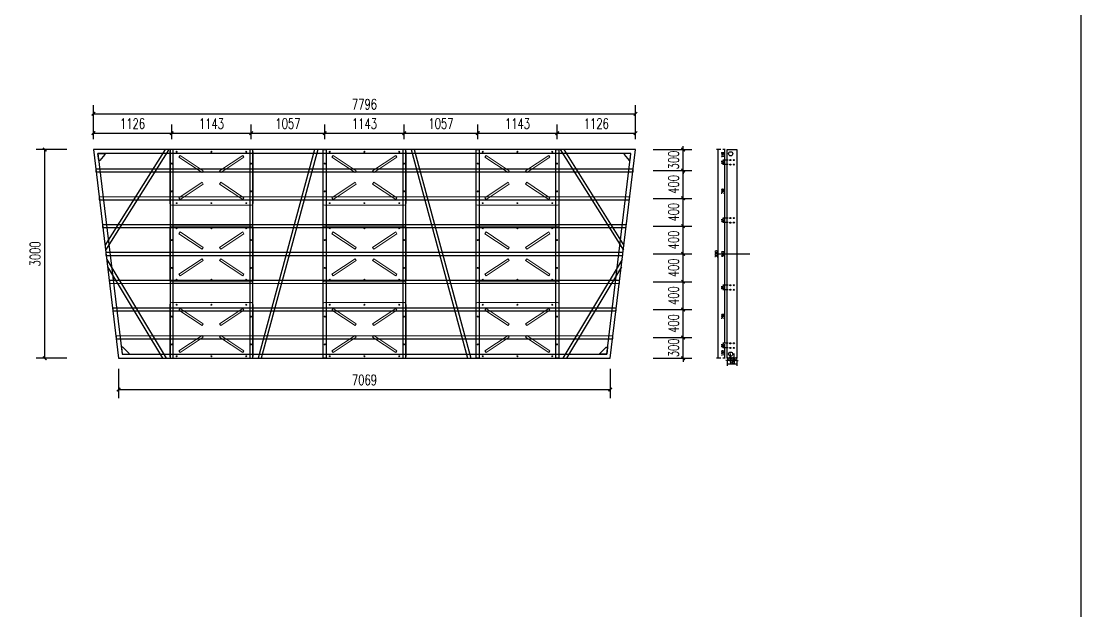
# Model space of a CAD drawing. Extents: x 1254079 to 1500931, y -102737 to 142253.
# Drawn here: x 1356255 to 1371490, y 19573 to 28049 of the extents above; entities that cross this region are included whole.
import ezdxf

# ---------------------------------------------------------------- set-up
doc = ezdxf.new("R2010")
doc.units = 0
doc.header["$LTSCALE"] = 1000
doc.header["$MEASUREMENT"] = 0
for name, color, linetype in [('14#槽钢', 3, 'Continuous'), ('PUB_DIM', 3, 'Continuous'), ('W-float bowl浮筒', 253, 'Continuous'), ('W-FLOAT_BOWL浮筒', 253, 'Continuous'), ('W-STEEL_FRAME钢架', 3, 'Continuous'), ('W-STEEL_KEEL钢龙骨', 5, 'Continuous')]:
    doc.layers.add(name, color=color, linetype=linetype)
doc.styles.add('_TCH_DIM_T3', font='SIMPLEX', dxfattribs={"width": 0.705882, "bigfont": 'GBCBIG'})
doc.styles.add('STANDARD_T3', font='simplex.shx', dxfattribs={"width": 0.7, "bigfont": 'gbcbig.shx'})
doc.dimstyles.new('_TCH_ARCH&&50', dxfattribs={"dimtxt": 148.75, "dimasz": 50, "dimexe": 125, "dimexo": 150, "dimgap": 63.125, "dimtad": 1, "dimdec": 0, "dimzin": 0, "dimdsep": 46, "dimtxsty": '_TCH_DIM_T3', "dimblk": 'ARCHTICK', "dimcen": 0.09, "dimclrt": 7, "dimazin": 2, "dimtfac": 1, "dimtdec": 0, "dimtix": 1, "dimtmove": 2, "dimatfit": 3, "dimfxl": 0, "dimtolj": 1, "dimtzin": 0, "dimarcsym": 0})
doc.dimstyles.new('W&&10', dxfattribs={"dimtxt": 35, "dimasz": 10, "dimexe": 25, "dimexo": 30, "dimgap": 10, "dimtad": 1, "dimdec": 0, "dimzin": 0, "dimdsep": 46, "dimtxsty": 'STANDARD_T3', "dimcen": 0.09, "dimclrd": 1, "dimclre": 1, "dimclrt": 7, "dimazin": 2, "dimtfac": 1, "dimtdec": 0, "dimtix": 1, "dimtmove": 2, "dimatfit": 3, "dimfxl": 0, "dimtolj": 1, "dimtzin": 0, "dimarcsym": 0})

# ---------------------------------------------------------------- blocks, each defined once
blk = doc.blocks.new('*U24')
at = {"layer": '14#槽钢'}
blk.add_lwpolyline([(0, 29946), (0, -29946)], dxfattribs=at)
blk = doc.blocks.new('*U25')
at = {"layer": '14#槽钢', "color": 0, "linetype": 'ByBlock', "lineweight": -2, "transparency": 16777216}
blk.add_blockref('*U24', (87047, 0), dxfattribs=at)
blk = doc.blocks.new('*D289')
at = {"layer": 'Defpoints', "color": 0, "transparency": 16777216}
for p in [(1366370, 23353), (1366451, 23353), (1366406, 23203)]:
    blk.add_point(p, dxfattribs=at)
at = {"layer": 'W-STEEL_FRAME钢架', "color": 1, "lineweight": -2, "transparency": 16777216}
for p, q in [((1366421, 23353), (1366345, 23353)), ((1366370, 23213), (1366370, 23343)), ((1366376, 23203), (1366345, 23203))]:
    blk.add_line(p, q, dxfattribs=at)
at = {"layer": 'W-STEEL_FRAME钢架', "color": 1, "transparency": 16777216}
for points in [[(1366368, 23343), (1366372, 23343), (1366370, 23353)], [(1366368, 23213), (1366372, 23213), (1366370, 23203)]]:
    blk.add_solid(points, dxfattribs=at)
at = {"layer": 'W-STEEL_FRAME钢架', "color": 7, "transparency": 16777216, "insert": (1366343, 23278), "char_height": 35, "attachment_point": 5, "rotation": 90, "style": 'STANDARD_T3'}
blk.add_mtext('\\A1;150', dxfattribs=at)
blk = doc.blocks.new('*D290')
at = {"layer": 'Defpoints', "color": 0, "transparency": 16777216}
for p in [(1366370, 23418), (1366451, 23418), (1366451, 23353)]:
    blk.add_point(p, dxfattribs=at)
at = {"layer": 'W-STEEL_FRAME钢架', "color": 1, "lineweight": -2, "transparency": 16777216}
for p, q in [((1366421, 23418), (1366345, 23418)), ((1366421, 23353), (1366345, 23353)), ((1366370, 23363), (1366370, 23408))]:
    blk.add_line(p, q, dxfattribs=at)
at = {"layer": 'W-STEEL_FRAME钢架', "color": 1, "transparency": 16777216}
for points in [[(1366368, 23408), (1366372, 23408), (1366370, 23418)], [(1366368, 23363), (1366372, 23363), (1366370, 23353)]]:
    blk.add_solid(points, dxfattribs=at)
at = {"layer": 'W-STEEL_FRAME钢架', "color": 7, "transparency": 16777216, "insert": (1366343, 23385), "char_height": 35, "attachment_point": 5, "rotation": 90, "style": 'STANDARD_T3'}
blk.add_mtext('\\A1;65', dxfattribs=at)
blk = doc.blocks.new('*D291')
at = {"layer": 'Defpoints', "color": 0, "transparency": 16777216}
for p in [(1366370, 24187), (1366451, 24187), (1366451, 23418)]:
    blk.add_point(p, dxfattribs=at)
at = {"layer": 'W-STEEL_FRAME钢架', "color": 1, "lineweight": -2, "transparency": 16777216}
for p, q in [((1366421, 24187), (1366345, 24187)), ((1366370, 23428), (1366370, 24177)), ((1366421, 23418), (1366345, 23418))]:
    blk.add_line(p, q, dxfattribs=at)
at = {"layer": 'W-STEEL_FRAME钢架', "color": 1, "transparency": 16777216}
for points in [[(1366368, 24177), (1366372, 24177), (1366370, 24187)], [(1366368, 23428), (1366372, 23428), (1366370, 23418)]]:
    blk.add_solid(points, dxfattribs=at)
at = {"layer": 'W-STEEL_FRAME钢架', "color": 7, "transparency": 16777216, "insert": (1366343, 23803), "char_height": 35, "attachment_point": 5, "rotation": 90, "style": 'STANDARD_T3'}
blk.add_mtext('\\A1;769', dxfattribs=at)
blk = doc.blocks.new('*D292')
at = {"layer": 'Defpoints', "color": 0, "transparency": 16777216}
for p in [(1366370, 24253), (1366451, 24253), (1366451, 24187)]:
    blk.add_point(p, dxfattribs=at)
at = {"layer": 'W-STEEL_FRAME钢架', "color": 1, "lineweight": -2, "transparency": 16777216}
for p, q in [((1366421, 24253), (1366345, 24253)), ((1366370, 24197), (1366370, 24243)), ((1366421, 24187), (1366345, 24187))]:
    blk.add_line(p, q, dxfattribs=at)
at = {"layer": 'W-STEEL_FRAME钢架', "color": 1, "transparency": 16777216}
for points in [[(1366368, 24243), (1366372, 24243), (1366370, 24253)], [(1366368, 24197), (1366372, 24197), (1366370, 24187)]]:
    blk.add_solid(points, dxfattribs=at)
at = {"layer": 'W-STEEL_FRAME钢架', "color": 7, "transparency": 16777216, "insert": (1366343, 24220), "char_height": 35, "attachment_point": 5, "rotation": 90, "style": 'STANDARD_T3'}
blk.add_mtext('\\A1;65', dxfattribs=at)
blk = doc.blocks.new('*D293')
at = {"layer": 'Defpoints', "color": 0, "transparency": 16777216}
for p in [(1366370, 25153), (1366451, 25153), (1366451, 24253)]:
    blk.add_point(p, dxfattribs=at)
at = {"layer": 'W-STEEL_FRAME钢架', "color": 1, "lineweight": -2, "transparency": 16777216}
for p, q in [((1366421, 25153), (1366345, 25153)), ((1366370, 24263), (1366370, 25143)), ((1366421, 24253), (1366345, 24253))]:
    blk.add_line(p, q, dxfattribs=at)
at = {"layer": 'W-STEEL_FRAME钢架', "color": 1, "transparency": 16777216}
for points in [[(1366368, 25143), (1366372, 25143), (1366370, 25153)], [(1366368, 24263), (1366372, 24263), (1366370, 24253)]]:
    blk.add_solid(points, dxfattribs=at)
at = {"layer": 'W-STEEL_FRAME钢架', "color": 7, "transparency": 16777216, "insert": (1366343, 24703), "char_height": 35, "attachment_point": 5, "rotation": 90, "style": 'STANDARD_T3'}
blk.add_mtext('\\A1;900', dxfattribs=at)
blk = doc.blocks.new('*D294')
at = {"layer": 'Defpoints', "color": 0, "transparency": 16777216}
for p in [(1366370, 26053), (1366451, 26053), (1366451, 25987)]:
    blk.add_point(p, dxfattribs=at)
at = {"layer": 'W-STEEL_FRAME钢架', "color": 1, "lineweight": -2, "transparency": 16777216}
for p, q in [((1366421, 26053), (1366345, 26053)), ((1366421, 25987), (1366345, 25987)), ((1366370, 25997), (1366370, 26043))]:
    blk.add_line(p, q, dxfattribs=at)
at = {"layer": 'W-STEEL_FRAME钢架', "color": 1, "transparency": 16777216}
for points in [[(1366368, 26043), (1366372, 26043), (1366370, 26053)], [(1366368, 25997), (1366372, 25997), (1366370, 25987)]]:
    blk.add_solid(points, dxfattribs=at)
at = {"layer": 'W-STEEL_FRAME钢架', "color": 7, "transparency": 16777216, "insert": (1366343, 26020), "char_height": 35, "attachment_point": 5, "rotation": 90, "style": 'STANDARD_T3'}
blk.add_mtext('\\A1;65', dxfattribs=at)
blk = doc.blocks.new('*D295')
at = {"layer": 'Defpoints', "color": 0, "transparency": 16777216}
for p in [(1366370, 26203), (1366406, 26203), (1366451, 26053)]:
    blk.add_point(p, dxfattribs=at)
at = {"layer": 'W-STEEL_FRAME钢架', "color": 1, "lineweight": -2, "transparency": 16777216}
for p, q in [((1366376, 26203), (1366345, 26203)), ((1366421, 26053), (1366345, 26053)), ((1366370, 26063), (1366370, 26193))]:
    blk.add_line(p, q, dxfattribs=at)
at = {"layer": 'W-STEEL_FRAME钢架', "color": 1, "transparency": 16777216}
for points in [[(1366368, 26193), (1366372, 26193), (1366370, 26203)], [(1366368, 26063), (1366372, 26063), (1366370, 26053)]]:
    blk.add_solid(points, dxfattribs=at)
at = {"layer": 'W-STEEL_FRAME钢架', "color": 7, "transparency": 16777216, "insert": (1366343, 26128), "char_height": 35, "attachment_point": 5, "rotation": 90, "style": 'STANDARD_T3'}
blk.add_mtext('\\A1;150', dxfattribs=at)
blk = doc.blocks.new('*D296')
at = {"layer": 'Defpoints', "color": 0, "transparency": 16777216}
for p in [(1366406, 23203), (1366546, 23203), (1366406, 23117)]:
    blk.add_point(p, dxfattribs=at)
at = {"layer": 'W-STEEL_FRAME钢架', "color": 1, "lineweight": -2, "transparency": 16777216}
for p, q in [((1366406, 23173), (1366406, 23092)), ((1366546, 23173), (1366546, 23092)), ((1366536, 23117), (1366416, 23117))]:
    blk.add_line(p, q, dxfattribs=at)
at = {"layer": 'W-STEEL_FRAME钢架', "color": 1, "transparency": 16777216}
for points in [[(1366416, 23119), (1366416, 23115), (1366406, 23117)], [(1366536, 23119), (1366536, 23115), (1366546, 23117)]]:
    blk.add_solid(points, dxfattribs=at)
at = {"layer": 'W-STEEL_FRAME钢架', "color": 7, "transparency": 16777216, "insert": (1366476, 23145), "char_height": 35, "attachment_point": 5, "style": 'STANDARD_T3'}
blk.add_mtext('\\A1;140', dxfattribs=at)
blk = doc.blocks.new('*D297')
at = {"layer": 'Defpoints', "color": 0, "transparency": 16777216}
for p in [(1366501, 23353), (1366501, 23170), (1366546, 23203)]:
    blk.add_point(p, dxfattribs=at)
at = {"layer": 'W-STEEL_FRAME钢架', "color": 1, "lineweight": -2, "transparency": 16777216}
for p, q in [((1366491, 23170), (1366481, 23170)), ((1366501, 23270), (1366501, 23145)), ((1366546, 23170), (1366501, 23170)), ((1366546, 23173), (1366546, 23145)), ((1366556, 23170), (1366566, 23170))]:
    blk.add_line(p, q, dxfattribs=at)
at = {"layer": 'W-STEEL_FRAME钢架', "color": 1, "transparency": 16777216}
for points in [[(1366491, 23172), (1366491, 23168), (1366501, 23170)], [(1366556, 23172), (1366556, 23168), (1366546, 23170)]]:
    blk.add_solid(points, dxfattribs=at)
at = {"layer": 'W-STEEL_FRAME钢架', "color": 7, "transparency": 16777216, "insert": (1366524, 23197), "char_height": 35, "attachment_point": 5, "style": 'STANDARD_T3'}
blk.add_mtext('\\A1;45', dxfattribs=at)
blk = doc.blocks.new('*D298')
at = {"layer": 'Defpoints', "color": 0, "transparency": 16777216}
for p in [(1366451, 23353), (1366501, 23353), (1366451, 23170)]:
    blk.add_point(p, dxfattribs=at)
at = {"layer": 'W-STEEL_FRAME钢架', "color": 1, "lineweight": -2, "transparency": 16777216}
for p, q in [((1366441, 23170), (1366431, 23170)), ((1366451, 23270), (1366451, 23145)), ((1366501, 23170), (1366451, 23170)), ((1366501, 23270), (1366501, 23145)), ((1366511, 23170), (1366521, 23170))]:
    blk.add_line(p, q, dxfattribs=at)
at = {"layer": 'W-STEEL_FRAME钢架', "color": 1, "transparency": 16777216}
for points in [[(1366441, 23172), (1366441, 23168), (1366451, 23170)], [(1366511, 23172), (1366511, 23168), (1366501, 23170)]]:
    blk.add_solid(points, dxfattribs=at)
at = {"layer": 'W-STEEL_FRAME钢架', "color": 7, "transparency": 16777216, "insert": (1366476, 23197), "char_height": 35, "attachment_point": 5, "style": 'STANDARD_T3'}
blk.add_mtext('\\A1;50', dxfattribs=at)
blk = doc.blocks.new('*D179')
at = {"layer": 'Defpoints', "color": 0, "transparency": 16777216}
for p in [(1366451, 23353), (1366406, 23203), (1366406, 23170)]:
    blk.add_point(p, dxfattribs=at)
at = {"layer": 'W-STEEL_FRAME钢架', "color": 1, "lineweight": -2, "transparency": 16777216}
for p, q in [((1366396, 23170), (1366386, 23170)), ((1366406, 23173), (1366406, 23145)), ((1366451, 23170), (1366406, 23170)), ((1366451, 23270), (1366451, 23145)), ((1366461, 23170), (1366471, 23170))]:
    blk.add_line(p, q, dxfattribs=at)
at = {"layer": 'W-STEEL_FRAME钢架', "color": 1, "transparency": 16777216}
for points in [[(1366396, 23172), (1366396, 23168), (1366406, 23170)], [(1366461, 23172), (1366461, 23168), (1366451, 23170)]]:
    blk.add_solid(points, dxfattribs=at)
at = {"layer": 'W-STEEL_FRAME钢架', "color": 7, "transparency": 16777216, "insert": (1366429, 23197), "char_height": 35, "attachment_point": 5, "style": 'STANDARD_T3'}
blk.add_mtext('\\A1;45', dxfattribs=at)
blk = doc.blocks.new('*D180')
at = {"layer": 'Defpoints', "color": 0, "transparency": 16777216}
for p in [(1366277, 26203), (1366345, 26203), (1366345, 23203)]:
    blk.add_point(p, dxfattribs=at)
at = {"layer": 'W-STEEL_FRAME钢架', "color": 1, "lineweight": -2, "transparency": 16777216}
for p, q in [((1366315, 26203), (1366252, 26203)), ((1366277, 23213), (1366277, 26193)), ((1366315, 23203), (1366252, 23203))]:
    blk.add_line(p, q, dxfattribs=at)
at = {"layer": 'W-STEEL_FRAME钢架', "color": 1, "transparency": 16777216}
for points in [[(1366276, 26193), (1366279, 26193), (1366277, 26203)], [(1366276, 23213), (1366279, 23213), (1366277, 23203)]]:
    blk.add_solid(points, dxfattribs=at)
at = {"layer": 'W-STEEL_FRAME钢架', "color": 7, "transparency": 16777216, "insert": (1366250, 24703), "char_height": 35, "attachment_point": 5, "rotation": 90, "style": 'STANDARD_T3'}
blk.add_mtext('\\A1;3000', dxfattribs=at)
blk = doc.blocks.new('*D299')
at = {"layer": 'Defpoints', "color": 0, "transparency": 16777216}
for p in [(1366370, 25218), (1366451, 25218), (1366451, 25153)]:
    blk.add_point(p, dxfattribs=at)
at = {"layer": 'W-STEEL_FRAME钢架', "color": 1, "lineweight": -2, "transparency": 16777216}
for p, q in [((1366421, 25218), (1366345, 25218)), ((1366421, 25153), (1366345, 25153)), ((1366370, 25163), (1366370, 25208))]:
    blk.add_line(p, q, dxfattribs=at)
at = {"layer": 'W-STEEL_FRAME钢架', "color": 1, "transparency": 16777216}
for points in [[(1366368, 25208), (1366372, 25208), (1366370, 25218)], [(1366368, 25163), (1366372, 25163), (1366370, 25153)]]:
    blk.add_solid(points, dxfattribs=at)
at = {"layer": 'W-STEEL_FRAME钢架', "color": 7, "transparency": 16777216, "insert": (1366343, 25185), "char_height": 35, "attachment_point": 5, "rotation": 90, "style": 'STANDARD_T3'}
blk.add_mtext('\\A1;65', dxfattribs=at)
blk = doc.blocks.new('*D300')
at = {"layer": 'Defpoints', "color": 0, "transparency": 16777216}
for p in [(1366370, 25987), (1366406, 25987), (1366451, 25218)]:
    blk.add_point(p, dxfattribs=at)
at = {"layer": 'W-STEEL_FRAME钢架', "color": 1, "lineweight": -2, "transparency": 16777216}
for p, q in [((1366376, 25987), (1366345, 25987)), ((1366370, 25228), (1366370, 25977)), ((1366421, 25218), (1366345, 25218))]:
    blk.add_line(p, q, dxfattribs=at)
at = {"layer": 'W-STEEL_FRAME钢架', "color": 1, "transparency": 16777216}
for points in [[(1366368, 25977), (1366372, 25977), (1366370, 25987)], [(1366368, 25228), (1366372, 25228), (1366370, 25218)]]:
    blk.add_solid(points, dxfattribs=at)
at = {"layer": 'W-STEEL_FRAME钢架', "color": 7, "transparency": 16777216, "insert": (1366343, 25603), "char_height": 35, "attachment_point": 5, "rotation": 90, "style": 'STANDARD_T3'}
blk.add_mtext('\\A1;769', dxfattribs=at)
blk = doc.blocks.new('_ArchTick')
at = {"color": 0, "linetype": 'ByBlock', "const_width": 0.4}
blk.add_lwpolyline([(-0.5, -0.5), (0.5, 0.5)], dxfattribs=at)
blk = doc.blocks.new('*D1008')
at = {"layer": 'Defpoints', "color": 0, "transparency": 16777216}
for p in [(1358419, 26439), (1357293, 26203), (1358419, 26203)]:
    blk.add_point(p, dxfattribs=at)
at = {"layer": 'PUB_DIM', "color": 0, "lineweight": -2, "transparency": 16777216}
for p, q in [((1357293, 26353), (1357293, 26564)), ((1358419, 26353), (1358419, 26564)), ((1357293, 26439), (1358419, 26439))]:
    blk.add_line(p, q, dxfattribs=at)
at = {"layer": 'PUB_DIM', "color": 0, "lineweight": -2, "transparency": 16777216, "xscale": 50, "yscale": 50, "zscale": 50, "rotation": 180}
blk.add_blockref('_ArchTick', (1357293, 26439), dxfattribs=at)
at = {"layer": 'PUB_DIM', "color": 0, "lineweight": -2, "transparency": 16777216, "xscale": 50, "yscale": 50, "zscale": 50}
blk.add_blockref('_ArchTick', (1358419, 26439), dxfattribs=at)
at = {"layer": 'PUB_DIM', "color": 7, "transparency": 16777216, "insert": (1357856, 26576), "char_height": 148.8, "attachment_point": 5, "style": '_TCH_DIM_T3'}
blk.add_mtext('\\A1;1126', dxfattribs=at)
blk = doc.blocks.new('*D1009')
at = {"layer": 'Defpoints', "color": 0, "transparency": 16777216}
for p in [(1359562, 26439), (1358419, 26203), (1359562, 26203)]:
    blk.add_point(p, dxfattribs=at)
at = {"layer": 'PUB_DIM', "color": 0, "lineweight": -2, "transparency": 16777216}
for p, q in [((1358419, 26353), (1358419, 26564)), ((1359562, 26353), (1359562, 26564)), ((1358419, 26439), (1359562, 26439))]:
    blk.add_line(p, q, dxfattribs=at)
at = {"layer": 'PUB_DIM', "color": 0, "lineweight": -2, "transparency": 16777216, "xscale": 50, "yscale": 50, "zscale": 50, "rotation": 180}
blk.add_blockref('_ArchTick', (1358419, 26439), dxfattribs=at)
at = {"layer": 'PUB_DIM', "color": 0, "lineweight": -2, "transparency": 16777216, "xscale": 50, "yscale": 50, "zscale": 50}
blk.add_blockref('_ArchTick', (1359562, 26439), dxfattribs=at)
at = {"layer": 'PUB_DIM', "color": 7, "transparency": 16777216, "insert": (1358991, 26576), "char_height": 148.8, "attachment_point": 5, "style": '_TCH_DIM_T3'}
blk.add_mtext('\\A1;1143', dxfattribs=at)
blk = doc.blocks.new('*D1010')
at = {"layer": 'Defpoints', "color": 0, "transparency": 16777216}
for p in [(1360619, 26439), (1359562, 26203), (1360619, 26203)]:
    blk.add_point(p, dxfattribs=at)
at = {"layer": 'PUB_DIM', "color": 0, "lineweight": -2, "transparency": 16777216}
for p, q in [((1359562, 26353), (1359562, 26564)), ((1360619, 26353), (1360619, 26564)), ((1359562, 26439), (1360619, 26439))]:
    blk.add_line(p, q, dxfattribs=at)
at = {"layer": 'PUB_DIM', "color": 0, "lineweight": -2, "transparency": 16777216, "xscale": 50, "yscale": 50, "zscale": 50, "rotation": 180}
blk.add_blockref('_ArchTick', (1359562, 26439), dxfattribs=at)
at = {"layer": 'PUB_DIM', "color": 0, "lineweight": -2, "transparency": 16777216, "xscale": 50, "yscale": 50, "zscale": 50}
blk.add_blockref('_ArchTick', (1360619, 26439), dxfattribs=at)
at = {"layer": 'PUB_DIM', "color": 7, "transparency": 16777216, "insert": (1360091, 26576), "char_height": 148.8, "attachment_point": 5, "style": '_TCH_DIM_T3'}
blk.add_mtext('\\A1;1057', dxfattribs=at)
blk = doc.blocks.new('*D1011')
at = {"layer": 'Defpoints', "color": 0, "transparency": 16777216}
for p in [(1361762, 26439), (1360619, 26203), (1361762, 26203)]:
    blk.add_point(p, dxfattribs=at)
at = {"layer": 'PUB_DIM', "color": 0, "lineweight": -2, "transparency": 16777216}
for p, q in [((1360619, 26353), (1360619, 26564)), ((1361762, 26353), (1361762, 26564)), ((1360619, 26439), (1361762, 26439))]:
    blk.add_line(p, q, dxfattribs=at)
at = {"layer": 'PUB_DIM', "color": 0, "lineweight": -2, "transparency": 16777216, "xscale": 50, "yscale": 50, "zscale": 50, "rotation": 180}
blk.add_blockref('_ArchTick', (1360619, 26439), dxfattribs=at)
at = {"layer": 'PUB_DIM', "color": 0, "lineweight": -2, "transparency": 16777216, "xscale": 50, "yscale": 50, "zscale": 50}
blk.add_blockref('_ArchTick', (1361762, 26439), dxfattribs=at)
at = {"layer": 'PUB_DIM', "color": 7, "transparency": 16777216, "insert": (1361191, 26576), "char_height": 148.8, "attachment_point": 5, "style": '_TCH_DIM_T3'}
blk.add_mtext('\\A1;1143', dxfattribs=at)
blk = doc.blocks.new('*D1012')
at = {"layer": 'Defpoints', "color": 0, "transparency": 16777216}
for p in [(1362819, 26439), (1361762, 26203), (1362819, 26203)]:
    blk.add_point(p, dxfattribs=at)
at = {"layer": 'PUB_DIM', "color": 0, "lineweight": -2, "transparency": 16777216}
for p, q in [((1361762, 26353), (1361762, 26564)), ((1362819, 26353), (1362819, 26564)), ((1361762, 26439), (1362819, 26439))]:
    blk.add_line(p, q, dxfattribs=at)
at = {"layer": 'PUB_DIM', "color": 0, "lineweight": -2, "transparency": 16777216, "xscale": 50, "yscale": 50, "zscale": 50, "rotation": 180}
blk.add_blockref('_ArchTick', (1361762, 26439), dxfattribs=at)
at = {"layer": 'PUB_DIM', "color": 0, "lineweight": -2, "transparency": 16777216, "xscale": 50, "yscale": 50, "zscale": 50}
blk.add_blockref('_ArchTick', (1362819, 26439), dxfattribs=at)
at = {"layer": 'PUB_DIM', "color": 7, "transparency": 16777216, "insert": (1362291, 26576), "char_height": 148.8, "attachment_point": 5, "style": '_TCH_DIM_T3'}
blk.add_mtext('\\A1;1057', dxfattribs=at)
blk = doc.blocks.new('*D1013')
at = {"layer": 'Defpoints', "color": 0, "transparency": 16777216}
for p in [(1363962, 26439), (1362819, 26203), (1363962, 26203)]:
    blk.add_point(p, dxfattribs=at)
at = {"layer": 'PUB_DIM', "color": 0, "lineweight": -2, "transparency": 16777216}
for p, q in [((1362819, 26353), (1362819, 26564)), ((1363962, 26353), (1363962, 26564)), ((1362819, 26439), (1363962, 26439))]:
    blk.add_line(p, q, dxfattribs=at)
at = {"layer": 'PUB_DIM', "color": 0, "lineweight": -2, "transparency": 16777216, "xscale": 50, "yscale": 50, "zscale": 50, "rotation": 180}
blk.add_blockref('_ArchTick', (1362819, 26439), dxfattribs=at)
at = {"layer": 'PUB_DIM', "color": 0, "lineweight": -2, "transparency": 16777216, "xscale": 50, "yscale": 50, "zscale": 50}
blk.add_blockref('_ArchTick', (1363962, 26439), dxfattribs=at)
at = {"layer": 'PUB_DIM', "color": 7, "transparency": 16777216, "insert": (1363391, 26576), "char_height": 148.8, "attachment_point": 5, "style": '_TCH_DIM_T3'}
blk.add_mtext('\\A1;1143', dxfattribs=at)
blk = doc.blocks.new('*D1014')
at = {"layer": 'Defpoints', "color": 0, "transparency": 16777216}
for p in [(1365088, 26439), (1363962, 26203), (1365088, 26203)]:
    blk.add_point(p, dxfattribs=at)
at = {"layer": 'PUB_DIM', "color": 0, "lineweight": -2, "transparency": 16777216}
for p, q in [((1363962, 26353), (1363962, 26564)), ((1365088, 26353), (1365088, 26564)), ((1363962, 26439), (1365088, 26439))]:
    blk.add_line(p, q, dxfattribs=at)
at = {"layer": 'PUB_DIM', "color": 0, "lineweight": -2, "transparency": 16777216, "xscale": 50, "yscale": 50, "zscale": 50, "rotation": 180}
blk.add_blockref('_ArchTick', (1363962, 26439), dxfattribs=at)
at = {"layer": 'PUB_DIM', "color": 0, "lineweight": -2, "transparency": 16777216, "xscale": 50, "yscale": 50, "zscale": 50}
blk.add_blockref('_ArchTick', (1365088, 26439), dxfattribs=at)
at = {"layer": 'PUB_DIM', "color": 7, "transparency": 16777216, "insert": (1364525, 26576), "char_height": 148.8, "attachment_point": 5, "style": '_TCH_DIM_T3'}
blk.add_mtext('\\A1;1126', dxfattribs=at)
blk = doc.blocks.new('*D1015')
at = {"layer": 'Defpoints', "color": 0, "transparency": 16777216}
for p in [(1365192, 23502), (1365772, 23502), (1365192, 23203)]:
    blk.add_point(p, dxfattribs=at)
at = {"layer": 'PUB_DIM', "color": 0, "lineweight": -2, "transparency": 16777216}
for p, q in [((1365342, 23502), (1365897, 23502)), ((1365772, 23502), (1365772, 23552)), ((1365772, 23203), (1365772, 23502)), ((1365342, 23203), (1365897, 23203)), ((1365772, 23203), (1365772, 23153))]:
    blk.add_line(p, q, dxfattribs=at)
at = {"layer": 'PUB_DIM', "color": 0, "lineweight": -2, "transparency": 16777216, "xscale": 50, "yscale": 50, "zscale": 50}
for p, rotation in [((1365772, 23502), 269.9992561467271), ((1365772, 23203), 89.9992561467271)]:
    blk.add_blockref('_ArchTick', p, dxfattribs=dict(at, rotation=rotation))
at = {"layer": 'PUB_DIM', "color": 7, "transparency": 16777216, "insert": (1365635, 23353), "char_height": 148.8, "attachment_point": 5, "rotation": 89.9993, "style": '_TCH_DIM_T3'}
blk.add_mtext('\\A1;300', dxfattribs=at)
blk = doc.blocks.new('*D1016')
at = {"layer": 'Defpoints', "color": 0, "transparency": 16777216}
for p in [(1365192, 23903), (1365772, 23903), (1365192, 23502)]:
    blk.add_point(p, dxfattribs=at)
at = {"layer": 'PUB_DIM', "color": 0, "lineweight": -2, "transparency": 16777216}
for p, q in [((1365342, 23903), (1365897, 23903)), ((1365772, 23502), (1365772, 23903)), ((1365342, 23502), (1365897, 23502))]:
    blk.add_line(p, q, dxfattribs=at)
at = {"layer": 'PUB_DIM', "color": 0, "lineweight": -2, "transparency": 16777216, "xscale": 50, "yscale": 50, "zscale": 50}
for p, rotation in [((1365772, 23903), 89.99925614672695), ((1365772, 23502), 269.999256146727)]:
    blk.add_blockref('_ArchTick', p, dxfattribs=dict(at, rotation=rotation))
at = {"layer": 'PUB_DIM', "color": 7, "transparency": 16777216, "insert": (1365635, 23703), "char_height": 148.8, "attachment_point": 5, "rotation": 89.9993, "style": '_TCH_DIM_T3'}
blk.add_mtext('\\A1;400', dxfattribs=at)
blk = doc.blocks.new('*D1017')
at = {"layer": 'Defpoints', "color": 0, "transparency": 16777216}
for p in [(1365192, 24303), (1365772, 24303), (1365192, 23903)]:
    blk.add_point(p, dxfattribs=at)
at = {"layer": 'PUB_DIM', "color": 0, "lineweight": -2, "transparency": 16777216}
for p, q in [((1365342, 24303), (1365897, 24303)), ((1365772, 23903), (1365772, 24303)), ((1365342, 23903), (1365897, 23903))]:
    blk.add_line(p, q, dxfattribs=at)
at = {"layer": 'PUB_DIM', "color": 0, "lineweight": -2, "transparency": 16777216, "xscale": 50, "yscale": 50, "zscale": 50}
for p, rotation in [((1365772, 24303), 89.99925614673225), ((1365772, 23903), 269.9992561467323)]:
    blk.add_blockref('_ArchTick', p, dxfattribs=dict(at, rotation=rotation))
at = {"layer": 'PUB_DIM', "color": 7, "transparency": 16777216, "insert": (1365635, 24103), "char_height": 148.8, "attachment_point": 5, "rotation": 89.9993, "style": '_TCH_DIM_T3'}
blk.add_mtext('\\A1;400', dxfattribs=at)
blk = doc.blocks.new('*D1018')
at = {"layer": 'Defpoints', "color": 0, "transparency": 16777216}
for p in [(1365192, 24703), (1365772, 24703), (1365192, 24303)]:
    blk.add_point(p, dxfattribs=at)
at = {"layer": 'PUB_DIM', "color": 0, "lineweight": -2, "transparency": 16777216}
for p, q in [((1365342, 24703), (1365897, 24703)), ((1365772, 24303), (1365772, 24703)), ((1365342, 24303), (1365897, 24303))]:
    blk.add_line(p, q, dxfattribs=at)
at = {"layer": 'PUB_DIM', "color": 0, "lineweight": -2, "transparency": 16777216, "xscale": 50, "yscale": 50, "zscale": 50}
for p, rotation in [((1365772, 24703), 89.99925614673371), ((1365772, 24303), 269.9992561467337)]:
    blk.add_blockref('_ArchTick', p, dxfattribs=dict(at, rotation=rotation))
at = {"layer": 'PUB_DIM', "color": 7, "transparency": 16777216, "insert": (1365635, 24503), "char_height": 148.8, "attachment_point": 5, "rotation": 89.9993, "style": '_TCH_DIM_T3'}
blk.add_mtext('\\A1;400', dxfattribs=at)
blk = doc.blocks.new('*D1019')
at = {"layer": 'Defpoints', "color": 0, "transparency": 16777216}
for p in [(1365192, 25103), (1365772, 25103), (1365192, 24703)]:
    blk.add_point(p, dxfattribs=at)
at = {"layer": 'PUB_DIM', "color": 0, "lineweight": -2, "transparency": 16777216}
for p, q in [((1365342, 25103), (1365897, 25103)), ((1365772, 24703), (1365772, 25103)), ((1365342, 24703), (1365897, 24703))]:
    blk.add_line(p, q, dxfattribs=at)
at = {"layer": 'PUB_DIM', "color": 0, "lineweight": -2, "transparency": 16777216, "xscale": 50, "yscale": 50, "zscale": 50}
for p, rotation in [((1365772, 25103), 89.99925614673371), ((1365772, 24703), 269.9992561467337)]:
    blk.add_blockref('_ArchTick', p, dxfattribs=dict(at, rotation=rotation))
at = {"layer": 'PUB_DIM', "color": 7, "transparency": 16777216, "insert": (1365635, 24903), "char_height": 148.8, "attachment_point": 5, "rotation": 89.9993, "style": '_TCH_DIM_T3'}
blk.add_mtext('\\A1;400', dxfattribs=at)
blk = doc.blocks.new('*D1020')
at = {"layer": 'Defpoints', "color": 0, "transparency": 16777216}
for p in [(1365192, 25502), (1365772, 25502), (1365192, 25103)]:
    blk.add_point(p, dxfattribs=at)
at = {"layer": 'PUB_DIM', "color": 0, "lineweight": -2, "transparency": 16777216}
for p, q in [((1365342, 25502), (1365897, 25502)), ((1365772, 25103), (1365772, 25502)), ((1365342, 25103), (1365897, 25103))]:
    blk.add_line(p, q, dxfattribs=at)
at = {"layer": 'PUB_DIM', "color": 0, "lineweight": -2, "transparency": 16777216, "xscale": 50, "yscale": 50, "zscale": 50}
for p, rotation in [((1365772, 25502), 89.9992561467015), ((1365772, 25103), 269.9992561467015)]:
    blk.add_blockref('_ArchTick', p, dxfattribs=dict(at, rotation=rotation))
at = {"layer": 'PUB_DIM', "color": 7, "transparency": 16777216, "insert": (1365635, 25303), "char_height": 148.8, "attachment_point": 5, "rotation": 89.9993, "style": '_TCH_DIM_T3'}
blk.add_mtext('\\A1;400', dxfattribs=at)
blk = doc.blocks.new('*D1021')
at = {"layer": 'Defpoints', "color": 0, "transparency": 16777216}
for p in [(1365192, 25902), (1365772, 25902), (1365192, 25502)]:
    blk.add_point(p, dxfattribs=at)
at = {"layer": 'PUB_DIM', "color": 0, "lineweight": -2, "transparency": 16777216}
for p, q in [((1365342, 25902), (1365897, 25902)), ((1365772, 25502), (1365772, 25902)), ((1365342, 25502), (1365897, 25502))]:
    blk.add_line(p, q, dxfattribs=at)
at = {"layer": 'PUB_DIM', "color": 0, "lineweight": -2, "transparency": 16777216, "xscale": 50, "yscale": 50, "zscale": 50}
for p, rotation in [((1365772, 25902), 89.99925614673093), ((1365772, 25502), 269.9992561467309)]:
    blk.add_blockref('_ArchTick', p, dxfattribs=dict(at, rotation=rotation))
at = {"layer": 'PUB_DIM', "color": 7, "transparency": 16777216, "insert": (1365635, 25702), "char_height": 148.8, "attachment_point": 5, "rotation": 89.9993, "style": '_TCH_DIM_T3'}
blk.add_mtext('\\A1;400', dxfattribs=at)
blk = doc.blocks.new('*D1022')
at = {"layer": 'Defpoints', "color": 0, "transparency": 16777216}
for p in [(1365192, 26202), (1365772, 26202), (1365192, 25902)]:
    blk.add_point(p, dxfattribs=at)
at = {"layer": 'PUB_DIM', "color": 0, "lineweight": -2, "transparency": 16777216}
for p, q in [((1365772, 26202), (1365772, 26252)), ((1365342, 26202), (1365897, 26202)), ((1365772, 25902), (1365772, 26202)), ((1365342, 25902), (1365897, 25902)), ((1365772, 25902), (1365772, 25852))]:
    blk.add_line(p, q, dxfattribs=at)
at = {"layer": 'PUB_DIM', "color": 0, "lineweight": -2, "transparency": 16777216, "xscale": 50, "yscale": 50, "zscale": 50}
for p, rotation in [((1365772, 26202), 269.9992561467388), ((1365772, 25902), 89.99925614673876)]:
    blk.add_blockref('_ArchTick', p, dxfattribs=dict(at, rotation=rotation))
at = {"layer": 'PUB_DIM', "color": 7, "transparency": 16777216, "insert": (1365635, 26052), "char_height": 148.8, "attachment_point": 5, "rotation": 89.9993, "style": '_TCH_DIM_T3'}
blk.add_mtext('\\A1;300', dxfattribs=at)
blk = doc.blocks.new('*D1023')
at = {"layer": 'Defpoints', "color": 0, "transparency": 16777216}
for p in [(1356594, 26203), (1357063, 26203), (1357063, 23203)]:
    blk.add_point(p, dxfattribs=at)
at = {"layer": 'PUB_DIM', "color": 0, "lineweight": -2, "transparency": 16777216}
for p, q in [((1356913, 26203), (1356469, 26203)), ((1356594, 23203), (1356594, 26203)), ((1356913, 23203), (1356469, 23203))]:
    blk.add_line(p, q, dxfattribs=at)
at = {"layer": 'PUB_DIM', "color": 0, "lineweight": -2, "transparency": 16777216, "xscale": 50, "yscale": 50, "zscale": 50}
for p, rotation in [((1356594, 26203), 90), ((1356594, 23203), 270)]:
    blk.add_blockref('_ArchTick', p, dxfattribs=dict(at, rotation=rotation))
at = {"layer": 'PUB_DIM', "color": 7, "transparency": 16777216, "insert": (1356456, 24703), "char_height": 148.8, "attachment_point": 5, "rotation": 90, "style": '_TCH_DIM_T3'}
blk.add_mtext('\\A1;3000', dxfattribs=at)
blk = doc.blocks.new('*D1024')
at = {"layer": 'Defpoints', "color": 0, "transparency": 16777216}
for p in [(1357656, 23203), (1364725, 23203), (1364725, 22754)]:
    blk.add_point(p, dxfattribs=at)
at = {"layer": 'PUB_DIM', "color": 0, "lineweight": -2, "transparency": 16777216}
for p, q in [((1357656, 23053), (1357656, 22629)), ((1364725, 23053), (1364725, 22629)), ((1357656, 22754), (1364725, 22754))]:
    blk.add_line(p, q, dxfattribs=at)
at = {"layer": 'PUB_DIM', "color": 0, "lineweight": -2, "transparency": 16777216, "xscale": 50, "yscale": 50, "zscale": 50, "rotation": 180}
blk.add_blockref('_ArchTick', (1357656, 22754), dxfattribs=at)
at = {"layer": 'PUB_DIM', "color": 0, "lineweight": -2, "transparency": 16777216, "xscale": 50, "yscale": 50, "zscale": 50}
blk.add_blockref('_ArchTick', (1364725, 22754), dxfattribs=at)
at = {"layer": 'PUB_DIM', "color": 7, "transparency": 16777216, "insert": (1361191, 22891), "char_height": 148.8, "attachment_point": 5, "style": '_TCH_DIM_T3'}
blk.add_mtext('\\A1;7069', dxfattribs=at)
blk = doc.blocks.new('*D1025')
at = {"layer": 'Defpoints', "color": 0, "transparency": 16777216}
for p in [(1365088, 26717), (1357293, 26203), (1365088, 26203)]:
    blk.add_point(p, dxfattribs=at)
at = {"layer": 'PUB_DIM', "color": 0, "lineweight": -2, "transparency": 16777216}
for p, q in [((1357293, 26353), (1357293, 26842)), ((1365088, 26353), (1365088, 26842)), ((1357293, 26717), (1365088, 26717))]:
    blk.add_line(p, q, dxfattribs=at)
at = {"layer": 'PUB_DIM', "color": 0, "lineweight": -2, "transparency": 16777216, "xscale": 50, "yscale": 50, "zscale": 50, "rotation": 180}
blk.add_blockref('_ArchTick', (1357293, 26717), dxfattribs=at)
at = {"layer": 'PUB_DIM', "color": 0, "lineweight": -2, "transparency": 16777216, "xscale": 50, "yscale": 50, "zscale": 50}
blk.add_blockref('_ArchTick', (1365088, 26717), dxfattribs=at)
at = {"layer": 'PUB_DIM', "color": 7, "transparency": 16777216, "insert": (1361191, 26855), "char_height": 148.8, "attachment_point": 5, "style": '_TCH_DIM_T3'}
blk.add_mtext('\\A1;7796', dxfattribs=at)
blk = doc.blocks.new('$matou$00000145')
at = {"layer": 'W-float bowl浮筒', "lineweight": 0}
for p, q in [((-600, -375), (-600, 375)), ((-575, 400), (575, 400)), ((-507, 370), (-493, 370)), ((-500, 377), (-500, 363)), ((-7, 370), (7, 370)), ((0, 377), (0, 363)), ((493, 370), (507, 370)), ((500, 377), (500, 363)), ((600, 375), (600, -375)), ((-577, 200), (-563, 200)), ((-570, 207), (-570, 193)), ((563, 200), (577, 200)), ((570, 207), (570, 193)), ((-577, -200), (-563, -200)), ((-570, -193), (-570, -207)), ((563, -200), (577, -200)), ((570, -193), (570, -207)), ((575, -400), (-575, -400)), ((-507, -370), (-493, -370)), ((-500, -377), (-500, -363)), ((-7, -370), (7, -370)), ((0, -377), (0, -363)), ((493, -370), (507, -370)), ((500, -377), (500, -363))]:
    blk.add_line(p, q, dxfattribs=at)
at = {"layer": 'W-float bowl浮筒', "lineweight": 0, "ltscale": 100}
for points in [[(-450, 316), (-117, 95), (-133, 70), (-467, 291)], [(450, 316), (117, 95), (133, 70), (467, 291)], [(-450, -316), (-117, -95), (-133, -70), (-467, -291)], [(450, -316), (117, -95), (133, -70), (467, -291)]]:
    blk.add_lwpolyline(points, close=True, dxfattribs=at)
at = {"layer": 'W-float bowl浮筒', "lineweight": 0}
for centre in [(-500, 370), (0, 370), (500, 370), (-570, 200), (570, 200), (-570, -200), (570, -200), (-500, -370), (0, -370), (500, -370)]:
    blk.add_circle(centre, 7, dxfattribs=at)
for centre, start, end in [((-575, 375), 90, 180), ((575, 375), 0, 90), ((-575, -375), 180, 270), ((575, -375), 270, 0)]:
    blk.add_arc(centre, 25, start, end, dxfattribs=at)

msp = doc.modelspace()

# ---------------------------------------------------------------- linework, layer by layer
at = {"layer": '14#槽钢'}
for points in [[(1284443.8, 62511.5), (1371490.4, 62511.5), (1371490.4, 2620.5), (1284443.8, 2620.5)], [(1365088.5, 26202.7), (1357292.8, 26202.7), (1357656.1, 23202.6), (1364725.1, 23202.6)], [(1365023, 26144.7), (1357358.2, 26144.7), (1357707.5, 23260.6), (1364673.7, 23260.6)]]:
    msp.add_lwpolyline(points, close=True, dxfattribs=at)
for points in [[(1358325.5, 26202.7), (1357459.4, 24826.4)], [(1358376.3, 26202.7), (1357467.6, 24758.7)], [(1364004.9, 26202.7), (1364913.6, 24758.7)], [(1364055.7, 26202.7), (1364921.8, 24826.4)], [(1357484.3, 24621.3), (1358337.8, 23202.6)], [(1364897, 24621.3), (1364043.5, 23202.6)], [(1357496.9, 24516.8), (1358287.6, 23202.6)], [(1364884.3, 24516.8), (1364093.7, 23202.6)]]:
    msp.add_lwpolyline(points, dxfattribs=at)
at = {"layer": 'W-STEEL_FRAME钢架'}
for p, q in [((1360474.4, 26202.7), (1359660.4, 23202.7)), ((1360520.8, 26202.7), (1359706.8, 23202.7)), ((1361860.4, 26202.7), (1362674.4, 23202.7)), ((1361906.8, 26202.7), (1362720.8, 23202.7)), ((1366277.2, 24702.6), (1366729.7, 24702.6))]:
    msp.add_line(p, q, dxfattribs=at)
at = {"layer": 'W-STEEL_FRAME钢架', "color": 1}
for points in [[(1357386.9, 26044.6), (1357370.3, 26044.7), (1357358.2, 26144.7), (1357457.5, 26144.7), (1357457.5, 26134.7)], [(1364994.4, 26044.6), (1365010.9, 26044.7), (1365023, 26144.7), (1364923.8, 26144.7), (1364923.8, 26134.7)], [(1357717.5, 23360.6), (1357695.4, 23360.8), (1357707.5, 23260.6), (1357807.5, 23260.6), (1357807.5, 23270.6)], [(1364663.7, 23360.6), (1364685.9, 23360.8), (1364673.7, 23260.6), (1364573.7, 23260.6), (1364573.7, 23270.6)]]:
    msp.add_lwpolyline(points, close=True, dxfattribs=at)
at = {"layer": 'W-STEEL_FRAME钢架'}
for points in [[(1358440.6, 26202.7), (1358397.6, 26202.7), (1358397.6, 23202.7), (1358440.6, 23202.7)], [(1359583.6, 26202.7), (1359540.6, 26202.7), (1359540.6, 23202.7), (1359583.6, 23202.7)], [(1360597.6, 26202.7), (1360640.6, 26202.7), (1360640.6, 23202.7), (1360597.6, 23202.7)], [(1361783.6, 26202.7), (1361740.6, 26202.7), (1361740.6, 23202.7), (1361783.6, 23202.7)], [(1362797.6, 26202.7), (1362840.6, 26202.7), (1362840.6, 23202.7), (1362797.6, 23202.7)], [(1363940.6, 26202.7), (1363983.6, 26202.7), (1363983.6, 23202.7), (1363940.6, 23202.7)], [(1366406.4, 23202.6), (1366406.4, 26202.6), (1366546.4, 26202.6), (1366546.4, 23202.6)]]:
    msp.add_lwpolyline(points, close=True, dxfattribs=at)
for centre in [(1366456.4, 26142.6), (1366456.4, 23262.6)]:
    msp.add_circle(centre, 30, dxfattribs=at)
at = {"layer": 'W-STEEL_FRAME钢架', "color": 1}
for centre in [(1366451.4, 26052.6), (1366501.4, 26052.6), (1366451.4, 25987.2), (1366501.4, 25987.2), (1366451.4, 25217.9), (1366451.4, 25152.6), (1366501.4, 25217.9), (1366501.4, 25152.6), (1366451.4, 24252.6), (1366501.4, 24252.6), (1366451.4, 24187.2), (1366501.4, 24187.2), (1366451.4, 23417.9), (1366451.4, 23352.6), (1366501.4, 23417.9), (1366501.4, 23352.6)]:
    msp.add_circle(centre, 7.5, dxfattribs=at)
at = {"layer": 'W-STEEL_KEEL钢龙骨'}
for points in [[(1357329.1, 25882.5), (1365052.1, 25882.5), (1365052.1, 25922.5), (1357329.1, 25922.5)], [(1357377.7, 25481.3), (1365003.6, 25482), (1365003.6, 25522), (1357377.7, 25521.3)], [(1357425.9, 25083.3), (1364955.2, 25082.3), (1364955.2, 25122.3), (1357425.9, 25123.3)], [(1357474.4, 24682.6), (1364906.8, 24682.6), (1364906.8, 24722.6), (1357474.4, 24722.6)], [(1357522.8, 24283.2), (1364858, 24279.4), (1364858, 24319.4), (1357522.8, 24323.2)], [(1357571.2, 23883.6), (1364810.2, 23884.6), (1364810.2, 23924.6), (1357571.2, 23923.6)], [(1357619.7, 23482.8), (1364761.6, 23483.9), (1364761.6, 23523.9), (1357619.7, 23522.8)]]:
    msp.add_lwpolyline(points, close=True, dxfattribs=at)

# ---------------------------------------------------------------- block references
at = {"layer": '14#槽钢'}
msp.add_blockref('*U25', (1284443.8, 32566), dxfattribs=at)
at = {"layer": 'W-FLOAT_BOWL浮筒'}
for p in [(1358990.6, 25802.7), (1361190.6, 25802.7), (1363390.6, 25802.7), (1358990.6, 24702.7), (1361190.6, 24702.7), (1363390.6, 24702.7), (1358990.6, 23602.7), (1361190.6, 23602.7), (1363390.6, 23602.7)]:
    msp.add_blockref('$matou$00000145', p, dxfattribs=at)

# ---------------------------------------------------------------- dimensions: what is measured, and where the dimension line sits
at = {"layer": 'PUB_DIM'}
for p1, p2, distance, picture, middle in [((1357292.8, 26202.7), (1365088.5, 26202.7), 514.8, '*D1025', (1361190.6, 26854.9)), ((1357292.8, 26202.7), (1358419.1, 26202.7), 235.9, '*D1008', (1357855.9, 26576)), ((1358419.1, 26202.7), (1359562.1, 26202.7), 235.9, '*D1009', (1358990.6, 26576)), ((1359562.1, 26202.7), (1360619.1, 26202.7), 235.9, '*D1010', (1360090.6, 26576)), ((1360619.1, 26202.7), (1361762.1, 26202.7), 235.9, '*D1011', (1361190.6, 26576)), ((1361762.1, 26202.7), (1362819.1, 26202.7), 235.9, '*D1012', (1362290.6, 26576)), ((1362819.1, 26202.7), (1363962.1, 26202.7), 235.9, '*D1013', (1363390.6, 26576)), ((1363962.1, 26202.7), (1365088.5, 26202.7), 235.9, '*D1014', (1364525.3, 26576)), ((1357063.5, 23202.6), (1357063.5, 26202.7), 469.7, '*D1023', (1356456.2, 24702.6)), ((1365191.9, 25902.5), (1365191.9, 26202.5), -580.5, '*D1022', (1365634.9, 26052.5)), ((1365191.9, 25502.5), (1365191.9, 25902.5), -580.5, '*D1021', (1365634.8, 25702.5)), ((1365191.9, 25102.5), (1365191.9, 25502.5), -580.5, '*D1020', (1365634.8, 25302.5)), ((1365191.9, 24702.6), (1365191.9, 25102.5), -580.5, '*D1019', (1365634.8, 24902.6)), ((1365191.9, 24302.6), (1365191.9, 24702.6), -580.5, '*D1018', (1365634.8, 24502.6)), ((1365191.9, 23902.6), (1365191.9, 24302.6), -580.5, '*D1017', (1365634.8, 24102.6)), ((1365191.9, 23502.5), (1365191.9, 23902.6), -580.5, '*D1016', (1365634.8, 23702.5)), ((1365191.9, 23202.6), (1365191.9, 23502.5), -580.5, '*D1015', (1365634.8, 23352.5)), ((1357656.1, 23202.6), (1364725.1, 23202.6), -448.7, '*D1024', (1361190.6, 22891.4))]:
    dim = msp.add_aligned_dim(p1=p1, p2=p2, distance=distance, dimstyle='_TCH_ARCH&&50', dxfattribs=at)
    dim.commit()
    dim.dimension.update_dxf_attribs({"geometry": picture, "text_midpoint": middle})
at = {"layer": 'W-STEEL_FRAME钢架'}
for base, p1, p2, angle, picture, middle in [((1366277.2, 26202.6), (1366345.1, 23202.6), (1366345.1, 26202.6), 90, '*D180', (1366249.7, 24702.6)), ((1366370.1, 26202.6), (1366451.4, 26052.6), (1366406.4, 26202.6), 90, '*D295', (1366342.6, 26127.6)), ((1366370.1, 26052.6), (1366451.4, 25987.2), (1366451.4, 26052.6), 90, '*D294', (1366342.6, 26019.9)), ((1366370.1, 25987.2), (1366451.4, 25217.9), (1366406.4, 25987.2), 90, '*D300', (1366342.6, 25602.6)), ((1366370.1, 25217.9), (1366451.4, 25152.6), (1366451.4, 25217.9), 90, '*D299', (1366342.6, 25185.2)), ((1366370.1, 25152.6), (1366451.4, 24252.6), (1366451.4, 25152.6), 90, '*D293', (1366342.6, 24702.6)), ((1366370.1, 24252.6), (1366451.4, 24187.2), (1366451.4, 24252.6), 90, '*D292', (1366342.6, 24219.9)), ((1366370.1, 24187.2), (1366451.4, 23417.9), (1366451.4, 24187.2), 90, '*D291', (1366342.6, 23802.6)), ((1366370.1, 23417.9), (1366451.4, 23352.6), (1366451.4, 23417.9), 90, '*D290', (1366342.6, 23385.2)), ((1366370.1, 23352.6), (1366406.4, 23202.6), (1366451.4, 23352.6), 90, '*D289', (1366342.6, 23277.6)), ((1366406.4, 23117), (1366546.4, 23202.6), (1366406.4, 23202.6), 180, '*D296', (1366476.4, 23144.5))]:
    dim = msp.add_linear_dim(base=base, p1=p1, p2=p2, angle=angle, dimstyle='W&&10', dxfattribs=at)
    dim.commit()
    dim.dimension.update_dxf_attribs({"geometry": picture, "text_midpoint": middle})
for base, p1, p2, picture, middle in [((1366406.4, 23169.8), (1366451.4, 23352.6), (1366406.4, 23202.6), '*D179', (1366428.9, 23197.3)), ((1366451.4, 23169.8), (1366501.4, 23352.6), (1366451.4, 23352.6), '*D298', (1366476.4, 23197.3)), ((1366501.4, 23169.8), (1366546.4, 23202.6), (1366501.4, 23352.6), '*D297', (1366523.9, 23197.3))]:
    dim = msp.add_linear_dim(base=base, p1=p1, p2=p2, angle=180, dimstyle='W&&10', override={"dimfxlon": 1}, dxfattribs=at)
    dim.commit()
    dim.dimension.update_dxf_attribs({"geometry": picture, "text_midpoint": middle})

doc.saveas('drawing.dxf')
